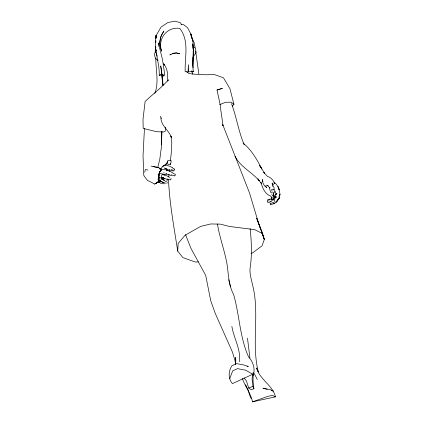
<?xml version="1.0" encoding="UTF-8"?>
<svg xmlns="http://www.w3.org/2000/svg" width="423" height="423" viewBox="0 0 423 423"><rect width="100%" height="100%" fill="white"/><g stroke="black" fill="none" stroke-linecap="round" stroke-linejoin="round"><path stroke-width="0.63" d="M156.061 37.61L156.066 35.627L161.1 27.024L167.836 22.572L174.926 21.15L180.394 22.683L181.594 24.671L181.012 24.73L183.434 24.545L187.511 27.675L190.889 34.03L192.809 40.254L193.385 46.281L193.189 67.844M191.746 70.789L191.741 72.01L193.745 71.535L192.523 71.328M161.639 131.738L161.533 146.067L159.809 159.18L157.763 167.413M156.029 38.149L156.066 35.627C153.189 49.036 159.661 61.906 159.244 75.262L162.506 74.776M192.925 57.073L192.682 65.925L193.29 71.059L188.716 71.926L188.399 64.682L188.045 72.079L185.168 71.587C184.677 57.332 189.578 40.434 179.669 28.352C166.725 26.559 157.303 39.154 161.676 51.199C158.688 44.632 159.619 36.827 163.907 31.053L160.798 36.632L158.81 46.419M161.375 141.991L161.597 131.701M155.817 42.596L155.886 40.693M161.359 144.544L162.004 131.479M192.682 65.925L193.263 50.189L192.729 43.855L192.909 48.206M274.321 192.555L273.961 187.378L273.247 186.353M198.419 261.89L195.215 262.001L182.852 257.612L177.729 251.103L178.146 243.431L184.994 235.325L200.55 226.442L210.749 223.952L220.32 224.127L229.398 226.448L254.746 229.668L262.715 233.676L264.312 239.497L262.07 245.8L252.811 252.758L251.008 253.377M167.492 81.126C168.026 75.31 167.762 68.748 163.78 64.122M144.449 128.618L143.032 155.537L143.73 174.741L144.063 175.979L147.712 180.679L149.626 181.319L154.686 184.084L157.266 182.419M165.536 127.207L165.25 131.141L163.606 131.987L156.51 131.701L143.186 128.396L142.995 119.434L145.11 101.488C152.819 94.16 161.359 87.831 168.449 79.799L167.952 80.756M155.246 50.575L155.574 46.139M162.945 85.15L162.48 75.521M235.442 364.314L235.653 357.414L235.812 361.364M168.729 176.835L168.962 174.223M169.195 171.606L169.369 169.644M158.255 44.188L158.376 42.924L162.495 59.569L164.827 75.13L162.115 75.088L160.729 65.914L161.845 74.332L159.244 75.262M239.365 361.67C241.105 349.514 233.755 338.183 231.883 326.434M170.347 160.719L171.215 153.835L171.812 143.022L170.918 135.952L171.579 137.581M171.098 162.606L171.135 160.93M276.002 201.739L275.775 202.617M170.421 164.78L170.617 163.664M273.459 183.968L272.645 186.432M159.18 175.085L159.402 173.996M159.212 175.074L159.735 173.055M144.719 172.298L145.364 169.523L147.918 170.02M166.858 181.234L167.228 179.701M155.347 52.574L156.108 50.781M155.267 51.728C153.776 55.101 154.855 58.813 158.07 60.595M167.862 160.55L167.249 162.443L167.783 163.569M252.996 375.809C255.688 369.475 253.123 361.718 248.56 356.88C239.709 337.216 239.524 315.061 233.618 294.503C228.304 284.668 228.632 273.623 226.818 262.947C224.37 249.792 219.479 237.224 217.48 223.952M159.032 175.17L159.45 173.98M154.807 93.42C159.222 82.273 155.648 69.843 155.801 58.178M229.7 378.664L232.671 370.865L237.509 368.639L245.763 370.236L252.684 374.265L232.38 383.64C228.013 378.358 228.351 371.468 231.836 365.816L236.584 363.621L243.812 364.996L248.338 366.455L247.048 366.355M159.027 175.312L159.645 173.953L159.608 171.754L161.766 169.591L164.642 169.766M276.288 201.681L277.652 199.645M274.136 192.825L272.528 192.751M162.76 167.059C163.537 165.139 166.012 164.833 166.916 163.003L165.335 165.129L167.714 161.84M279.36 195.474L280.005 194.395C279.481 190.191 278.308 185.137 273.993 182.191L274.813 183.778C273.554 180.32 270.884 177.406 267.331 176.269L263.735 172.373L264.481 173.462M170.749 160.883L170.94 160.581M193.581 56.28L196.092 52.563L195.532 48.841M170.12 163.923L170.76 162.977M276.029 202.675L277.303 201.004M279.265 195.442L280.005 194.395L279.154 198.387L277.128 201.195M277.953 199.973L279.154 198.387L277.922 199.667L279.143 198.17L278.963 196.552M159.645 173.953L158.662 175.334L159.175 177.909L158.762 179.595L159.175 177.909L158.911 176.296M270.546 203.431L270.276 204.462M276.214 193.951L275.653 194.686L275.738 197.573L276.436 196.875L275.024 198.038L274.522 200.624L275.082 202.146M270.53 199.392L271.058 198.747L271.809 199.651M163.283 177.708L162.617 178.511L159.413 177.517M272.518 197.747L271.725 198.662L271.666 196.885L271.793 198.075L270.53 195.918C264.555 193.967 262.678 187.69 260.854 182.376L261.663 183.667M166.646 173.62L165.869 174.477L164.071 174.604M232.206 106.205L233.956 104.328L229.932 88.682L223.492 77.827L214.556 74.607L205.282 74.765L193.665 74.141L188.922 73.523L186.691 71.677M159.905 172.774L158.107 174.688L159.46 173.25M159.608 171.754L161.766 169.591M275.124 196.975L275.912 196.182L274.627 197.414L273.216 199.55L273.29 200.132M160.106 171.283L160.893 170.527L161.877 167.074L163.939 165.314L166.165 165.107L170.041 166.408L172.309 167.656M166.26 169.702L167.085 168.946M272.597 199.392L274.247 197.932M274.062 203.167L274.3 202.961L273.242 203.749L275.05 203.289M270.731 201.496L273.242 199.603L274.014 199.482M168.206 160.592L168.576 160.312M267.394 200.216L267.394 201.11M154.686 184.084L157.837 182.049M169.755 54.932L173.642 53.208L176.603 53.023L179.569 53.668L176.687 52.923L172.547 53.425M171.04 54.255L170.178 54.8M270.852 203.479L273.755 202.199M268.05 200.988L267.574 201.665L267.733 202.094M268.42 200.248L269.551 199.693M169.1 160.423L170.009 160.195L170.755 160.608M155.669 183.455L159.862 181.604M174.065 170.437L174.736 169.3M219.558 104.708L225.628 102.266L231.191 102.186L233.956 104.328M248.682 388.055L252.975 386.368L252.039 378.802L253.176 372.372L253.054 381.419L253.927 388.695L251.273 389.736L248.682 388.055L246.472 380.986L244.06 377.94M242.411 378.495C244.975 386.373 250.871 393.353 252.499 401.85L267.384 396.52L272.264 395.341L275.463 396.816C272.735 385.327 259.711 379.579 256.544 367.952L258.099 371.452M217.052 90.03L222.408 88.359L217.01 89.983L220.05 104.058M158.81 181.7L157.102 182.234L159.577 181.805M170.342 179.923L170.945 179.23L171.04 178.347M267.701 199.693L270.16 199.074M166.831 183.45L167.307 182.334M273.3 203.907L270.54 204.642M174.662 175.873L175.249 175.286L175.27 174.54M252.499 401.85L275.463 396.816L274.3 396.774M170.104 164.383L168.862 164.626L167.698 164.082M271.497 199.603L272.914 199.587M164.203 75.934L162.067 75.564L163.474 75.981L163.172 74.792M163.484 172.901L164.235 172.928M179.378 53.684L179.817 53.705M162.797 178.205L164.251 178.289L161.586 177.195L161.586 175.439L162.776 174.197L160.174 173.515M163.252 182.324L160.317 181.467L160.417 180.034L160.328 181.377L161.385 181.557M161.211 181.689L161.533 181.721L158.911 180.727L158.688 179.04L159.238 181.425L160.407 183.201L164.415 183.862M163.236 182.403L162.231 182.26L163.252 182.461M151.048 166.08L158.752 167.714L160.883 168.777M173.821 170.369L171.225 169.575M173.308 171.072L169.988 170.025L167.587 169.787L164.468 167.973L166.71 169.084M161.311 177.216L162.86 177.528M153.036 166.53L158.752 167.714L156.32 167.048M170.12 179.923L167.191 178.971M164.135 180.045L161.232 178.844L162.686 179.526M174.44 175.841L171.077 174.826M269.604 201.184L271.27 201.581M270.265 203.014L267.859 202.374M267.177 389.356L262.91 388.182L270.091 389.588L273.274 391.032L271.444 390.529M163.061 177.988L167.376 179.421M162.332 181.948L158.911 180.727L159.238 181.425L158.704 179.283L159.767 182.472L158.641 180.431L158.821 175.762M171.41 175.571L165.737 173.747M274.125 189.631L272.951 189.245L271.651 189.52L272.084 191.349M162.728 182.345L164.209 182.889M164.996 169.575L169.686 171.125L171.971 172.32M168.111 176.417L162.86 174.265L163.817 174.842M164.404 182.762L165.626 183.259M168.174 176.74L169.76 177.411M268.177 185.813L266.585 185.137L268.076 185.951L269.842 188.055L269.758 187.241L269.768 189.319L270.672 192.328L271.899 193.01M164.663 180.425L163.22 179.812L164.098 180.219M165.118 181.086L166.324 181.61M172.261 167.804L174.583 169.078M172.092 172.621L175.133 174.334M251.632 398.44L250.617 397.932L247.91 389.504L245.403 384.861L246.757 386.892M161.253 169.554L159.154 168.465L160.761 169.533M162.628 174.006L164.325 175.323M158.842 179.786L157.943 179.072L158.265 179.574M193.327 46.255L194.617 47.799M261.551 183.778L257.908 178.86L259.262 180.817C251.801 172.008 240.375 166.9 235.045 156.288M162.517 178.908L163.199 179.474M265.115 185.887L266.855 187.532C263.772 186.004 262.419 182.715 262.392 179.426L262.884 181.594M163.585 63.651L164.806 65.047M271.762 194.501L273.512 196.568L273.232 195.347L273.369 198.614M243.627 143.973L243.072 143.064C251.542 149.911 256.978 159.524 261.916 169.057L259.405 165.256L264.687 173.372M191.693 37.874L194.067 42.453L195.368 48.518M254.228 373.535L257.274 379.436M271.259 199L271.397 199.27M171.474 137.538C168.925 130.321 161.1 125.917 160.872 117.816M244.208 144.735C238.524 131.5 236.552 117.06 231.497 103.593M252.975 386.368L253.927 388.695M160.465 116.262L161.38 118.572M185.517 234.601L190.937 248.322L205.721 275.463L210.728 300.737L215.259 313.39L232.428 352.068L235.051 360.713L235.595 364.303M262.715 233.676L256.682 218.242L260.605 229.176M261.911 232.819L264.312 239.497L258.543 223.133L249.517 192.951L222.741 124.637L222.9 125.837M156.822 54.89L157.213 56.148M275.019 190.932L275.97 194.131M258.358 372.039C251.193 344.015 259.748 314.257 252.832 286.022C251.436 279.333 248.893 272.645 250.458 265.744C252.039 253.456 251.463 240.967 250.12 228.679M272.777 185.39L272.116 182.99L272.491 184.872M191.207 35.981L190.889 34.03L192.809 41.221M274.358 197.398L273.3 193.1L274.358 197.398L273.47 193.813M228.716 279.735L230.556 286.863M190.889 34.03L191.471 37.208M163.029 85.43L161.575 74.834M198.826 73.888L195.632 51.104M177.729 251.103C174.043 227.31 169.523 203.553 168.497 179.447M166.651 169.057L166.942 170.871M220.193 104.603C220.832 111.672 222.197 118.577 222.99 125.62M166.768 169.433L166.953 170.733M192.105 71.693L192.454 74.168M155.68 46.393L155.854 47.704M156.119 49.66L156.293 50.966M156.558 52.928L156.732 54.234M247.487 338.173L249.903 357.906M162.792 84.859L162.057 74.49M156.066 35.627L156.002 38.118L156.066 35.627M276.362 193.829L275.653 194.686L276.864 193.226L276.362 193.829M278.63 187.86L278.022 186.575L279.238 189.885L278.63 187.86"/></g></svg>
